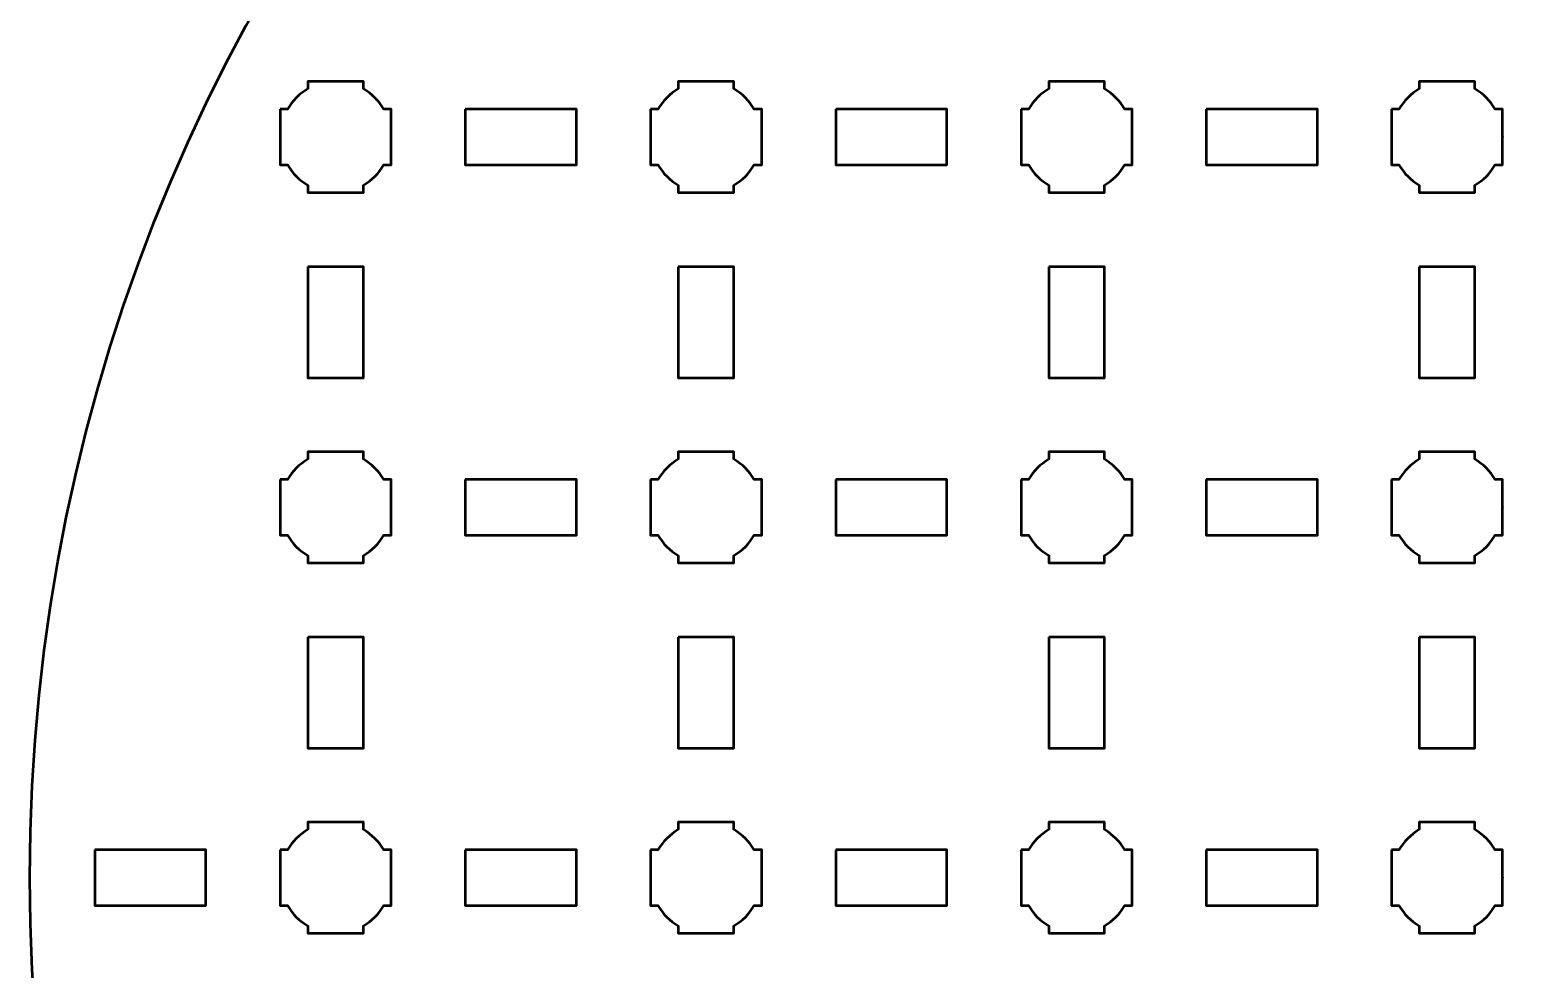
# Model space of a CAD drawing. Header units: centimetres. Extents: x -20.1 to -0.8, y -24.5 to -5.2.
# Drawn here: x -20.15 to -12.07, y -15.34 to -10.27 of the extents above; entities that cross this region are included whole.
import ezdxf

# ---------------------------------------------------------------- set-up
doc = ezdxf.new("R2010")
doc.units = ezdxf.units.CM
doc.header["$MEASUREMENT"] = 0
doc.layers.add('Layer 1', color=7, linetype='Continuous')

msp = doc.modelspace()

# ---------------------------------------------------------------- linework, layer by layer
at = {"layer": 'Layer 1', "lineweight": 53}
msp.add_ellipse((-10.49999, -14.84999), major_axis=(0, 9.65), ratio=1, dxfattribs=at)
for points, knots in [([(-18.8, -10.69994), (-18.8, -10.69994), (-18.7598, -10.69994), (-18.7598, -10.69994), (-18.7598, -10.69994), (-18.73347, -10.65442), (-18.69551, -10.61649), (-18.65, -10.59016), (-18.65, -10.59016), (-18.65, -10.59016), (-18.65, -10.54994), (-18.65, -10.54994), (-18.65, -10.54994), (-18.65, -10.54994), (-18.35, -10.54994), (-18.35, -10.54994), (-18.35, -10.54994), (-18.35, -10.54994), (-18.35, -10.59013), (-18.35, -10.59013), (-18.35, -10.59013), (-18.30447, -10.61646), (-18.26648, -10.65441), (-18.24012, -10.69994), (-18.24012, -10.69994), (-18.24012, -10.69994), (-18.2, -10.69994), (-18.2, -10.69994), (-18.2, -10.69994), (-18.2, -10.69994), (-18.2, -10.84536), (-18.2, -10.84536), (-18.2, -10.84536), (-18.2, -10.84536), (-18.19994, -10.85001), (-18.19994, -10.85001), (-18.19994, -10.85001), (-18.19994, -10.85001), (-18.2, -10.85465), (-18.2, -10.85465), (-18.2, -10.85465), (-18.2, -10.85465), (-18.2, -10.99994), (-18.2, -10.99994), (-18.2, -10.99994), (-18.2, -10.99994), (-18.24007, -10.99994), (-18.24007, -10.99994), (-18.24007, -10.99994), (-18.26642, -11.04551), (-18.30442, -11.08352), (-18.35, -11.10988), (-18.35, -11.10988), (-18.35, -11.10988), (-18.35, -11.14994), (-18.35, -11.14994), (-18.35, -11.14994), (-18.35, -11.14994), (-18.49328, -11.14994), (-18.49328, -11.14994), (-18.49328, -11.14994), (-18.49328, -11.14994), (-18.49995, -11.15002), (-18.49995, -11.15002), (-18.49995, -11.15002), (-18.49995, -11.15002), (-18.50663, -11.14994), (-18.50663, -11.14994), (-18.50663, -11.14994), (-18.50663, -11.14994), (-18.65, -11.14994), (-18.65, -11.14994), (-18.65, -11.14994), (-18.65, -11.14994), (-18.65, -11.10984), (-18.65, -11.10984), (-18.65, -11.10984), (-18.69554, -11.08348), (-18.73352, -11.04549), (-18.75985, -10.99994), (-18.75985, -10.99994), (-18.75985, -10.99994), (-18.8, -10.99994), (-18.8, -10.99994), (-18.8, -10.99994), (-18.8, -10.99994), (-18.8, -10.69994), (-18.8, -10.69994)], [0, 0, 0, 0, 0.0454545, 0.0454545, 0.0454545, 0.0454545, 0.0909091, 0.0909091, 0.0909091, 0.0909091, 0.1363636, 0.1363636, 0.1363636, 0.1363636, 0.1818182, 0.1818182, 0.1818182, 0.1818182, 0.2272727, 0.2272727, 0.2272727, 0.2272727, 0.2727273, 0.2727273, 0.2727273, 0.2727273, 0.3181818, 0.3181818, 0.3181818, 0.3181818, 0.3636364, 0.3636364, 0.3636364, 0.3636364, 0.4090909, 0.4090909, 0.4090909, 0.4090909, 0.4545455, 0.4545455, 0.4545455, 0.4545455, 0.5, 0.5, 0.5, 0.5, 0.5454545, 0.5454545, 0.5454545, 0.5454545, 0.5909091, 0.5909091, 0.5909091, 0.5909091, 0.6363636, 0.6363636, 0.6363636, 0.6363636, 0.6818182, 0.6818182, 0.6818182, 0.6818182, 0.7272727, 0.7272727, 0.7272727, 0.7272727, 0.7727273, 0.7727273, 0.7727273, 0.7727273, 0.8181818, 0.8181818, 0.8181818, 0.8181818, 0.8636364, 0.8636364, 0.8636364, 0.8636364, 0.9090909, 0.9090909, 0.9090909, 0.9090909, 0.9545455, 0.9545455, 0.9545455, 0.9545455, 1, 1, 1, 1]), ([(-16.8, -10.69994), (-16.8, -10.69994), (-16.7598, -10.69994), (-16.7598, -10.69994), (-16.7598, -10.69994), (-16.73347, -10.65442), (-16.69551, -10.61649), (-16.65, -10.59016), (-16.65, -10.59016), (-16.65, -10.59016), (-16.65, -10.54994), (-16.65, -10.54994), (-16.65, -10.54994), (-16.65, -10.54994), (-16.35, -10.54994), (-16.35, -10.54994), (-16.35, -10.54994), (-16.35, -10.54994), (-16.35, -10.59013), (-16.35, -10.59013), (-16.35, -10.59013), (-16.30447, -10.61646), (-16.26648, -10.65441), (-16.24012, -10.69994), (-16.24012, -10.69994), (-16.24012, -10.69994), (-16.2, -10.69994), (-16.2, -10.69994), (-16.2, -10.69994), (-16.2, -10.69994), (-16.2, -10.84536), (-16.2, -10.84536), (-16.2, -10.84536), (-16.2, -10.84536), (-16.19994, -10.85001), (-16.19994, -10.85001), (-16.19994, -10.85001), (-16.19994, -10.85001), (-16.2, -10.85465), (-16.2, -10.85465), (-16.2, -10.85465), (-16.2, -10.85465), (-16.2, -10.99994), (-16.2, -10.99994), (-16.2, -10.99994), (-16.2, -10.99994), (-16.24007, -10.99994), (-16.24007, -10.99994), (-16.24007, -10.99994), (-16.26642, -11.04551), (-16.30442, -11.08352), (-16.35, -11.10988), (-16.35, -11.10988), (-16.35, -11.10988), (-16.35, -11.14994), (-16.35, -11.14994), (-16.35, -11.14994), (-16.35, -11.14994), (-16.49328, -11.14994), (-16.49328, -11.14994), (-16.49328, -11.14994), (-16.49328, -11.14994), (-16.49995, -11.15002), (-16.49995, -11.15002), (-16.49995, -11.15002), (-16.49995, -11.15002), (-16.50663, -11.14994), (-16.50663, -11.14994), (-16.50663, -11.14994), (-16.50663, -11.14994), (-16.65, -11.14994), (-16.65, -11.14994), (-16.65, -11.14994), (-16.65, -11.14994), (-16.65, -11.10984), (-16.65, -11.10984), (-16.65, -11.10984), (-16.69554, -11.08348), (-16.73352, -11.04549), (-16.75985, -10.99994), (-16.75985, -10.99994), (-16.75985, -10.99994), (-16.8, -10.99994), (-16.8, -10.99994), (-16.8, -10.99994), (-16.8, -10.99994), (-16.8, -10.69994), (-16.8, -10.69994)], [0, 0, 0, 0, 0.0454545, 0.0454545, 0.0454545, 0.0454545, 0.0909091, 0.0909091, 0.0909091, 0.0909091, 0.1363636, 0.1363636, 0.1363636, 0.1363636, 0.1818182, 0.1818182, 0.1818182, 0.1818182, 0.2272727, 0.2272727, 0.2272727, 0.2272727, 0.2727273, 0.2727273, 0.2727273, 0.2727273, 0.3181818, 0.3181818, 0.3181818, 0.3181818, 0.3636364, 0.3636364, 0.3636364, 0.3636364, 0.4090909, 0.4090909, 0.4090909, 0.4090909, 0.4545455, 0.4545455, 0.4545455, 0.4545455, 0.5, 0.5, 0.5, 0.5, 0.5454545, 0.5454545, 0.5454545, 0.5454545, 0.5909091, 0.5909091, 0.5909091, 0.5909091, 0.6363636, 0.6363636, 0.6363636, 0.6363636, 0.6818182, 0.6818182, 0.6818182, 0.6818182, 0.7272727, 0.7272727, 0.7272727, 0.7272727, 0.7727273, 0.7727273, 0.7727273, 0.7727273, 0.8181818, 0.8181818, 0.8181818, 0.8181818, 0.8636364, 0.8636364, 0.8636364, 0.8636364, 0.9090909, 0.9090909, 0.9090909, 0.9090909, 0.9545455, 0.9545455, 0.9545455, 0.9545455, 1, 1, 1, 1]), ([(-14.8, -10.69994), (-14.8, -10.69994), (-14.7598, -10.69994), (-14.7598, -10.69994), (-14.7598, -10.69994), (-14.73347, -10.65442), (-14.69551, -10.61649), (-14.65, -10.59016), (-14.65, -10.59016), (-14.65, -10.59016), (-14.65, -10.54994), (-14.65, -10.54994), (-14.65, -10.54994), (-14.65, -10.54994), (-14.35, -10.54994), (-14.35, -10.54994), (-14.35, -10.54994), (-14.35, -10.54994), (-14.35, -10.59013), (-14.35, -10.59013), (-14.35, -10.59013), (-14.30447, -10.61646), (-14.26648, -10.65441), (-14.24012, -10.69994), (-14.24012, -10.69994), (-14.24012, -10.69994), (-14.2, -10.69994), (-14.2, -10.69994), (-14.2, -10.69994), (-14.2, -10.69994), (-14.2, -10.84536), (-14.2, -10.84536), (-14.2, -10.84536), (-14.2, -10.84536), (-14.19994, -10.85001), (-14.19994, -10.85001), (-14.19994, -10.85001), (-14.19994, -10.85001), (-14.2, -10.85465), (-14.2, -10.85465), (-14.2, -10.85465), (-14.2, -10.85465), (-14.2, -10.99994), (-14.2, -10.99994), (-14.2, -10.99994), (-14.2, -10.99994), (-14.24007, -10.99994), (-14.24007, -10.99994), (-14.24007, -10.99994), (-14.26642, -11.04551), (-14.30442, -11.08352), (-14.35, -11.10988), (-14.35, -11.10988), (-14.35, -11.10988), (-14.35, -11.14994), (-14.35, -11.14994), (-14.35, -11.14994), (-14.35, -11.14994), (-14.49328, -11.14994), (-14.49328, -11.14994), (-14.49328, -11.14994), (-14.49328, -11.14994), (-14.49995, -11.15002), (-14.49995, -11.15002), (-14.49995, -11.15002), (-14.49995, -11.15002), (-14.50663, -11.14994), (-14.50663, -11.14994), (-14.50663, -11.14994), (-14.50663, -11.14994), (-14.65, -11.14994), (-14.65, -11.14994), (-14.65, -11.14994), (-14.65, -11.14994), (-14.65, -11.10984), (-14.65, -11.10984), (-14.65, -11.10984), (-14.69554, -11.08348), (-14.73352, -11.04549), (-14.75985, -10.99994), (-14.75985, -10.99994), (-14.75985, -10.99994), (-14.8, -10.99994), (-14.8, -10.99994), (-14.8, -10.99994), (-14.8, -10.99994), (-14.8, -10.69994), (-14.8, -10.69994)], [0, 0, 0, 0, 0.0454545, 0.0454545, 0.0454545, 0.0454545, 0.0909091, 0.0909091, 0.0909091, 0.0909091, 0.1363636, 0.1363636, 0.1363636, 0.1363636, 0.1818182, 0.1818182, 0.1818182, 0.1818182, 0.2272727, 0.2272727, 0.2272727, 0.2272727, 0.2727273, 0.2727273, 0.2727273, 0.2727273, 0.3181818, 0.3181818, 0.3181818, 0.3181818, 0.3636364, 0.3636364, 0.3636364, 0.3636364, 0.4090909, 0.4090909, 0.4090909, 0.4090909, 0.4545455, 0.4545455, 0.4545455, 0.4545455, 0.5, 0.5, 0.5, 0.5, 0.5454545, 0.5454545, 0.5454545, 0.5454545, 0.5909091, 0.5909091, 0.5909091, 0.5909091, 0.6363636, 0.6363636, 0.6363636, 0.6363636, 0.6818182, 0.6818182, 0.6818182, 0.6818182, 0.7272727, 0.7272727, 0.7272727, 0.7272727, 0.7727273, 0.7727273, 0.7727273, 0.7727273, 0.8181818, 0.8181818, 0.8181818, 0.8181818, 0.8636364, 0.8636364, 0.8636364, 0.8636364, 0.9090909, 0.9090909, 0.9090909, 0.9090909, 0.9545455, 0.9545455, 0.9545455, 0.9545455, 1, 1, 1, 1]), ([(-12.8, -10.69994), (-12.8, -10.69994), (-12.7598, -10.69994), (-12.7598, -10.69994), (-12.7598, -10.69994), (-12.73347, -10.65442), (-12.69551, -10.61649), (-12.65, -10.59016), (-12.65, -10.59016), (-12.65, -10.59016), (-12.65, -10.54994), (-12.65, -10.54994), (-12.65, -10.54994), (-12.65, -10.54994), (-12.35, -10.54994), (-12.35, -10.54994), (-12.35, -10.54994), (-12.35, -10.54994), (-12.35, -10.59013), (-12.35, -10.59013), (-12.35, -10.59013), (-12.30447, -10.61646), (-12.26648, -10.65441), (-12.24012, -10.69994), (-12.24012, -10.69994), (-12.24012, -10.69994), (-12.2, -10.69994), (-12.2, -10.69994), (-12.2, -10.69994), (-12.2, -10.69994), (-12.2, -10.84536), (-12.2, -10.84536), (-12.2, -10.84536), (-12.2, -10.84536), (-12.19994, -10.85001), (-12.19994, -10.85001), (-12.19994, -10.85001), (-12.19994, -10.85001), (-12.2, -10.85465), (-12.2, -10.85465), (-12.2, -10.85465), (-12.2, -10.85465), (-12.2, -10.99994), (-12.2, -10.99994), (-12.2, -10.99994), (-12.2, -10.99994), (-12.24007, -10.99994), (-12.24007, -10.99994), (-12.24007, -10.99994), (-12.26642, -11.04551), (-12.30442, -11.08352), (-12.35, -11.10988), (-12.35, -11.10988), (-12.35, -11.10988), (-12.35, -11.14994), (-12.35, -11.14994), (-12.35, -11.14994), (-12.35, -11.14994), (-12.49328, -11.14994), (-12.49328, -11.14994), (-12.49328, -11.14994), (-12.49328, -11.14994), (-12.49995, -11.15002), (-12.49995, -11.15002), (-12.49995, -11.15002), (-12.49995, -11.15002), (-12.50663, -11.14994), (-12.50663, -11.14994), (-12.50663, -11.14994), (-12.50663, -11.14994), (-12.65, -11.14994), (-12.65, -11.14994), (-12.65, -11.14994), (-12.65, -11.14994), (-12.65, -11.10984), (-12.65, -11.10984), (-12.65, -11.10984), (-12.69554, -11.08348), (-12.73352, -11.04549), (-12.75985, -10.99994), (-12.75985, -10.99994), (-12.75985, -10.99994), (-12.8, -10.99994), (-12.8, -10.99994), (-12.8, -10.99994), (-12.8, -10.99994), (-12.8, -10.69994), (-12.8, -10.69994)], [0, 0, 0, 0, 0.0454545, 0.0454545, 0.0454545, 0.0454545, 0.0909091, 0.0909091, 0.0909091, 0.0909091, 0.1363636, 0.1363636, 0.1363636, 0.1363636, 0.1818182, 0.1818182, 0.1818182, 0.1818182, 0.2272727, 0.2272727, 0.2272727, 0.2272727, 0.2727273, 0.2727273, 0.2727273, 0.2727273, 0.3181818, 0.3181818, 0.3181818, 0.3181818, 0.3636364, 0.3636364, 0.3636364, 0.3636364, 0.4090909, 0.4090909, 0.4090909, 0.4090909, 0.4545455, 0.4545455, 0.4545455, 0.4545455, 0.5, 0.5, 0.5, 0.5, 0.5454545, 0.5454545, 0.5454545, 0.5454545, 0.5909091, 0.5909091, 0.5909091, 0.5909091, 0.6363636, 0.6363636, 0.6363636, 0.6363636, 0.6818182, 0.6818182, 0.6818182, 0.6818182, 0.7272727, 0.7272727, 0.7272727, 0.7272727, 0.7727273, 0.7727273, 0.7727273, 0.7727273, 0.8181818, 0.8181818, 0.8181818, 0.8181818, 0.8636364, 0.8636364, 0.8636364, 0.8636364, 0.9090909, 0.9090909, 0.9090909, 0.9090909, 0.9545455, 0.9545455, 0.9545455, 0.9545455, 1, 1, 1, 1]), ([(-17.79995, -10.69986), (-17.79995, -10.69986), (-17.19995, -10.69986), (-17.19995, -10.69986), (-17.19995, -10.69986), (-17.19995, -10.69986), (-17.19995, -10.99986), (-17.19995, -10.99986), (-17.19995, -10.99986), (-17.19995, -10.99986), (-17.79995, -10.99986), (-17.79995, -10.99986), (-17.79995, -10.99986), (-17.79995, -10.99986), (-17.79995, -10.69986), (-17.79995, -10.69986)], [0, 0, 0, 0, 0.25, 0.25, 0.25, 0.25, 0.5, 0.5, 0.5, 0.5, 0.75, 0.75, 0.75, 0.75, 1, 1, 1, 1]), ([(-15.79999, -10.69986), (-15.79999, -10.69986), (-15.19998, -10.69986), (-15.19998, -10.69986), (-15.19998, -10.69986), (-15.19998, -10.69986), (-15.19998, -10.99986), (-15.19998, -10.99986), (-15.19998, -10.99986), (-15.19998, -10.99986), (-15.79999, -10.99986), (-15.79999, -10.99986), (-15.79999, -10.99986), (-15.79999, -10.99986), (-15.79999, -10.69986), (-15.79999, -10.69986)], [0, 0, 0, 0, 0.25, 0.25, 0.25, 0.25, 0.5, 0.5, 0.5, 0.5, 0.75, 0.75, 0.75, 0.75, 1, 1, 1, 1]), ([(-13.79992, -10.69986), (-13.79992, -10.69986), (-13.19992, -10.69986), (-13.19992, -10.69986), (-13.19992, -10.69986), (-13.19992, -10.69986), (-13.19992, -10.99986), (-13.19992, -10.99986), (-13.19992, -10.99986), (-13.19992, -10.99986), (-13.79992, -10.99986), (-13.79992, -10.99986), (-13.79992, -10.99986), (-13.79992, -10.99986), (-13.79992, -10.69986), (-13.79992, -10.69986)], [0, 0, 0, 0, 0.25, 0.25, 0.25, 0.25, 0.5, 0.5, 0.5, 0.5, 0.75, 0.75, 0.75, 0.75, 1, 1, 1, 1]), ([(-18.64994, -11.54998), (-18.64994, -11.54998), (-18.34993, -11.54998), (-18.34993, -11.54998), (-18.34993, -11.54998), (-18.34993, -11.54998), (-18.34993, -12.14998), (-18.34993, -12.14998), (-18.34993, -12.14998), (-18.34993, -12.14998), (-18.64994, -12.14998), (-18.64994, -12.14998), (-18.64994, -12.14998), (-18.64994, -12.14998), (-18.64994, -11.54998), (-18.64994, -11.54998)], [0, 0, 0, 0, 0.25, 0.25, 0.25, 0.25, 0.5, 0.5, 0.5, 0.5, 0.75, 0.75, 0.75, 0.75, 1, 1, 1, 1]), ([(-16.64997, -11.54998), (-16.64997, -11.54998), (-16.34997, -11.54998), (-16.34997, -11.54998), (-16.34997, -11.54998), (-16.34997, -11.54998), (-16.34997, -12.14998), (-16.34997, -12.14998), (-16.34997, -12.14998), (-16.34997, -12.14998), (-16.64997, -12.14998), (-16.64997, -12.14998), (-16.64997, -12.14998), (-16.64997, -12.14998), (-16.64997, -11.54998), (-16.64997, -11.54998)], [0, 0, 0, 0, 0.25, 0.25, 0.25, 0.25, 0.5, 0.5, 0.5, 0.5, 0.75, 0.75, 0.75, 0.75, 1, 1, 1, 1]), ([(-14.65004, -11.54998), (-14.65004, -11.54998), (-14.35004, -11.54998), (-14.35004, -11.54998), (-14.35004, -11.54998), (-14.35004, -11.54998), (-14.35004, -12.14998), (-14.35004, -12.14998), (-14.35004, -12.14998), (-14.35004, -12.14998), (-14.65004, -12.14998), (-14.65004, -12.14998), (-14.65004, -12.14998), (-14.65004, -12.14998), (-14.65004, -11.54998), (-14.65004, -11.54998)], [0, 0, 0, 0, 0.25, 0.25, 0.25, 0.25, 0.5, 0.5, 0.5, 0.5, 0.75, 0.75, 0.75, 0.75, 1, 1, 1, 1]), ([(-12.64994, -11.54998), (-12.64994, -11.54998), (-12.34993, -11.54998), (-12.34993, -11.54998), (-12.34993, -11.54998), (-12.34993, -11.54998), (-12.34993, -12.14998), (-12.34993, -12.14998), (-12.34993, -12.14998), (-12.34993, -12.14998), (-12.64994, -12.14998), (-12.64994, -12.14998), (-12.64994, -12.14998), (-12.64994, -12.14998), (-12.64994, -11.54998), (-12.64994, -11.54998)], [0, 0, 0, 0, 0.25, 0.25, 0.25, 0.25, 0.5, 0.5, 0.5, 0.5, 0.75, 0.75, 0.75, 0.75, 1, 1, 1, 1]), ([(-18.8, -12.69994), (-18.8, -12.69994), (-18.7598, -12.69994), (-18.7598, -12.69994), (-18.7598, -12.69994), (-18.73347, -12.65442), (-18.69551, -12.61649), (-18.65, -12.59016), (-18.65, -12.59016), (-18.65, -12.59016), (-18.65, -12.54994), (-18.65, -12.54994), (-18.65, -12.54994), (-18.65, -12.54994), (-18.35, -12.54994), (-18.35, -12.54994), (-18.35, -12.54994), (-18.35, -12.54994), (-18.35, -12.59013), (-18.35, -12.59013), (-18.35, -12.59013), (-18.30447, -12.61646), (-18.26648, -12.65441), (-18.24012, -12.69994), (-18.24012, -12.69994), (-18.24012, -12.69994), (-18.2, -12.69994), (-18.2, -12.69994), (-18.2, -12.69994), (-18.2, -12.69994), (-18.2, -12.84536), (-18.2, -12.84536), (-18.2, -12.84536), (-18.2, -12.84536), (-18.19994, -12.85001), (-18.19994, -12.85001), (-18.19994, -12.85001), (-18.19994, -12.85001), (-18.2, -12.85465), (-18.2, -12.85465), (-18.2, -12.85465), (-18.2, -12.85465), (-18.2, -12.99994), (-18.2, -12.99994), (-18.2, -12.99994), (-18.2, -12.99994), (-18.24007, -12.99994), (-18.24007, -12.99994), (-18.24007, -12.99994), (-18.26642, -13.04551), (-18.30442, -13.08352), (-18.35, -13.10988), (-18.35, -13.10988), (-18.35, -13.10988), (-18.35, -13.14994), (-18.35, -13.14994), (-18.35, -13.14994), (-18.35, -13.14994), (-18.49328, -13.14994), (-18.49328, -13.14994), (-18.49328, -13.14994), (-18.49328, -13.14994), (-18.49995, -13.15002), (-18.49995, -13.15002), (-18.49995, -13.15002), (-18.49995, -13.15002), (-18.50663, -13.14994), (-18.50663, -13.14994), (-18.50663, -13.14994), (-18.50663, -13.14994), (-18.65, -13.14994), (-18.65, -13.14994), (-18.65, -13.14994), (-18.65, -13.14994), (-18.65, -13.10984), (-18.65, -13.10984), (-18.65, -13.10984), (-18.69554, -13.08348), (-18.73352, -13.04549), (-18.75985, -12.99994), (-18.75985, -12.99994), (-18.75985, -12.99994), (-18.8, -12.99994), (-18.8, -12.99994), (-18.8, -12.99994), (-18.8, -12.99994), (-18.8, -12.69994), (-18.8, -12.69994)], [0, 0, 0, 0, 0.0454545, 0.0454545, 0.0454545, 0.0454545, 0.0909091, 0.0909091, 0.0909091, 0.0909091, 0.1363636, 0.1363636, 0.1363636, 0.1363636, 0.1818182, 0.1818182, 0.1818182, 0.1818182, 0.2272727, 0.2272727, 0.2272727, 0.2272727, 0.2727273, 0.2727273, 0.2727273, 0.2727273, 0.3181818, 0.3181818, 0.3181818, 0.3181818, 0.3636364, 0.3636364, 0.3636364, 0.3636364, 0.4090909, 0.4090909, 0.4090909, 0.4090909, 0.4545455, 0.4545455, 0.4545455, 0.4545455, 0.5, 0.5, 0.5, 0.5, 0.5454545, 0.5454545, 0.5454545, 0.5454545, 0.5909091, 0.5909091, 0.5909091, 0.5909091, 0.6363636, 0.6363636, 0.6363636, 0.6363636, 0.6818182, 0.6818182, 0.6818182, 0.6818182, 0.7272727, 0.7272727, 0.7272727, 0.7272727, 0.7727273, 0.7727273, 0.7727273, 0.7727273, 0.8181818, 0.8181818, 0.8181818, 0.8181818, 0.8636364, 0.8636364, 0.8636364, 0.8636364, 0.9090909, 0.9090909, 0.9090909, 0.9090909, 0.9545455, 0.9545455, 0.9545455, 0.9545455, 1, 1, 1, 1]), ([(-16.8, -12.69994), (-16.8, -12.69994), (-16.7598, -12.69994), (-16.7598, -12.69994), (-16.7598, -12.69994), (-16.73347, -12.65442), (-16.69551, -12.61649), (-16.65, -12.59016), (-16.65, -12.59016), (-16.65, -12.59016), (-16.65, -12.54994), (-16.65, -12.54994), (-16.65, -12.54994), (-16.65, -12.54994), (-16.35, -12.54994), (-16.35, -12.54994), (-16.35, -12.54994), (-16.35, -12.54994), (-16.35, -12.59013), (-16.35, -12.59013), (-16.35, -12.59013), (-16.30447, -12.61646), (-16.26648, -12.65441), (-16.24012, -12.69994), (-16.24012, -12.69994), (-16.24012, -12.69994), (-16.2, -12.69994), (-16.2, -12.69994), (-16.2, -12.69994), (-16.2, -12.69994), (-16.2, -12.84536), (-16.2, -12.84536), (-16.2, -12.84536), (-16.2, -12.84536), (-16.19994, -12.85001), (-16.19994, -12.85001), (-16.19994, -12.85001), (-16.19994, -12.85001), (-16.2, -12.85465), (-16.2, -12.85465), (-16.2, -12.85465), (-16.2, -12.85465), (-16.2, -12.99994), (-16.2, -12.99994), (-16.2, -12.99994), (-16.2, -12.99994), (-16.24007, -12.99994), (-16.24007, -12.99994), (-16.24007, -12.99994), (-16.26642, -13.04551), (-16.30442, -13.08352), (-16.35, -13.10988), (-16.35, -13.10988), (-16.35, -13.10988), (-16.35, -13.14994), (-16.35, -13.14994), (-16.35, -13.14994), (-16.35, -13.14994), (-16.49328, -13.14994), (-16.49328, -13.14994), (-16.49328, -13.14994), (-16.49328, -13.14994), (-16.49995, -13.15002), (-16.49995, -13.15002), (-16.49995, -13.15002), (-16.49995, -13.15002), (-16.50663, -13.14994), (-16.50663, -13.14994), (-16.50663, -13.14994), (-16.50663, -13.14994), (-16.65, -13.14994), (-16.65, -13.14994), (-16.65, -13.14994), (-16.65, -13.14994), (-16.65, -13.10984), (-16.65, -13.10984), (-16.65, -13.10984), (-16.69554, -13.08348), (-16.73352, -13.04549), (-16.75985, -12.99994), (-16.75985, -12.99994), (-16.75985, -12.99994), (-16.8, -12.99994), (-16.8, -12.99994), (-16.8, -12.99994), (-16.8, -12.99994), (-16.8, -12.69994), (-16.8, -12.69994)], [0, 0, 0, 0, 0.0454545, 0.0454545, 0.0454545, 0.0454545, 0.0909091, 0.0909091, 0.0909091, 0.0909091, 0.1363636, 0.1363636, 0.1363636, 0.1363636, 0.1818182, 0.1818182, 0.1818182, 0.1818182, 0.2272727, 0.2272727, 0.2272727, 0.2272727, 0.2727273, 0.2727273, 0.2727273, 0.2727273, 0.3181818, 0.3181818, 0.3181818, 0.3181818, 0.3636364, 0.3636364, 0.3636364, 0.3636364, 0.4090909, 0.4090909, 0.4090909, 0.4090909, 0.4545455, 0.4545455, 0.4545455, 0.4545455, 0.5, 0.5, 0.5, 0.5, 0.5454545, 0.5454545, 0.5454545, 0.5454545, 0.5909091, 0.5909091, 0.5909091, 0.5909091, 0.6363636, 0.6363636, 0.6363636, 0.6363636, 0.6818182, 0.6818182, 0.6818182, 0.6818182, 0.7272727, 0.7272727, 0.7272727, 0.7272727, 0.7727273, 0.7727273, 0.7727273, 0.7727273, 0.8181818, 0.8181818, 0.8181818, 0.8181818, 0.8636364, 0.8636364, 0.8636364, 0.8636364, 0.9090909, 0.9090909, 0.9090909, 0.9090909, 0.9545455, 0.9545455, 0.9545455, 0.9545455, 1, 1, 1, 1]), ([(-14.8, -12.69994), (-14.8, -12.69994), (-14.7598, -12.69994), (-14.7598, -12.69994), (-14.7598, -12.69994), (-14.73347, -12.65442), (-14.69551, -12.61649), (-14.65, -12.59016), (-14.65, -12.59016), (-14.65, -12.59016), (-14.65, -12.54994), (-14.65, -12.54994), (-14.65, -12.54994), (-14.65, -12.54994), (-14.35, -12.54994), (-14.35, -12.54994), (-14.35, -12.54994), (-14.35, -12.54994), (-14.35, -12.59013), (-14.35, -12.59013), (-14.35, -12.59013), (-14.30447, -12.61646), (-14.26648, -12.65441), (-14.24012, -12.69994), (-14.24012, -12.69994), (-14.24012, -12.69994), (-14.2, -12.69994), (-14.2, -12.69994), (-14.2, -12.69994), (-14.2, -12.69994), (-14.2, -12.84536), (-14.2, -12.84536), (-14.2, -12.84536), (-14.2, -12.84536), (-14.19994, -12.85001), (-14.19994, -12.85001), (-14.19994, -12.85001), (-14.19994, -12.85001), (-14.2, -12.85465), (-14.2, -12.85465), (-14.2, -12.85465), (-14.2, -12.85465), (-14.2, -12.99994), (-14.2, -12.99994), (-14.2, -12.99994), (-14.2, -12.99994), (-14.24007, -12.99994), (-14.24007, -12.99994), (-14.24007, -12.99994), (-14.26642, -13.04551), (-14.30442, -13.08352), (-14.35, -13.10988), (-14.35, -13.10988), (-14.35, -13.10988), (-14.35, -13.14994), (-14.35, -13.14994), (-14.35, -13.14994), (-14.35, -13.14994), (-14.49328, -13.14994), (-14.49328, -13.14994), (-14.49328, -13.14994), (-14.49328, -13.14994), (-14.49995, -13.15002), (-14.49995, -13.15002), (-14.49995, -13.15002), (-14.49995, -13.15002), (-14.50663, -13.14994), (-14.50663, -13.14994), (-14.50663, -13.14994), (-14.50663, -13.14994), (-14.65, -13.14994), (-14.65, -13.14994), (-14.65, -13.14994), (-14.65, -13.14994), (-14.65, -13.10984), (-14.65, -13.10984), (-14.65, -13.10984), (-14.69554, -13.08348), (-14.73352, -13.04549), (-14.75985, -12.99994), (-14.75985, -12.99994), (-14.75985, -12.99994), (-14.8, -12.99994), (-14.8, -12.99994), (-14.8, -12.99994), (-14.8, -12.99994), (-14.8, -12.69994), (-14.8, -12.69994)], [0, 0, 0, 0, 0.0454545, 0.0454545, 0.0454545, 0.0454545, 0.0909091, 0.0909091, 0.0909091, 0.0909091, 0.1363636, 0.1363636, 0.1363636, 0.1363636, 0.1818182, 0.1818182, 0.1818182, 0.1818182, 0.2272727, 0.2272727, 0.2272727, 0.2272727, 0.2727273, 0.2727273, 0.2727273, 0.2727273, 0.3181818, 0.3181818, 0.3181818, 0.3181818, 0.3636364, 0.3636364, 0.3636364, 0.3636364, 0.4090909, 0.4090909, 0.4090909, 0.4090909, 0.4545455, 0.4545455, 0.4545455, 0.4545455, 0.5, 0.5, 0.5, 0.5, 0.5454545, 0.5454545, 0.5454545, 0.5454545, 0.5909091, 0.5909091, 0.5909091, 0.5909091, 0.6363636, 0.6363636, 0.6363636, 0.6363636, 0.6818182, 0.6818182, 0.6818182, 0.6818182, 0.7272727, 0.7272727, 0.7272727, 0.7272727, 0.7727273, 0.7727273, 0.7727273, 0.7727273, 0.8181818, 0.8181818, 0.8181818, 0.8181818, 0.8636364, 0.8636364, 0.8636364, 0.8636364, 0.9090909, 0.9090909, 0.9090909, 0.9090909, 0.9545455, 0.9545455, 0.9545455, 0.9545455, 1, 1, 1, 1]), ([(-12.8, -12.69994), (-12.8, -12.69994), (-12.7598, -12.69994), (-12.7598, -12.69994), (-12.7598, -12.69994), (-12.73347, -12.65442), (-12.69551, -12.61649), (-12.65, -12.59016), (-12.65, -12.59016), (-12.65, -12.59016), (-12.65, -12.54994), (-12.65, -12.54994), (-12.65, -12.54994), (-12.65, -12.54994), (-12.35, -12.54994), (-12.35, -12.54994), (-12.35, -12.54994), (-12.35, -12.54994), (-12.35, -12.59013), (-12.35, -12.59013), (-12.35, -12.59013), (-12.30447, -12.61646), (-12.26648, -12.65441), (-12.24012, -12.69994), (-12.24012, -12.69994), (-12.24012, -12.69994), (-12.2, -12.69994), (-12.2, -12.69994), (-12.2, -12.69994), (-12.2, -12.69994), (-12.2, -12.84536), (-12.2, -12.84536), (-12.2, -12.84536), (-12.2, -12.84536), (-12.19994, -12.85001), (-12.19994, -12.85001), (-12.19994, -12.85001), (-12.19994, -12.85001), (-12.2, -12.85465), (-12.2, -12.85465), (-12.2, -12.85465), (-12.2, -12.85465), (-12.2, -12.99994), (-12.2, -12.99994), (-12.2, -12.99994), (-12.2, -12.99994), (-12.24007, -12.99994), (-12.24007, -12.99994), (-12.24007, -12.99994), (-12.26642, -13.04551), (-12.30442, -13.08352), (-12.35, -13.10988), (-12.35, -13.10988), (-12.35, -13.10988), (-12.35, -13.14994), (-12.35, -13.14994), (-12.35, -13.14994), (-12.35, -13.14994), (-12.49328, -13.14994), (-12.49328, -13.14994), (-12.49328, -13.14994), (-12.49328, -13.14994), (-12.49995, -13.15002), (-12.49995, -13.15002), (-12.49995, -13.15002), (-12.49995, -13.15002), (-12.50663, -13.14994), (-12.50663, -13.14994), (-12.50663, -13.14994), (-12.50663, -13.14994), (-12.65, -13.14994), (-12.65, -13.14994), (-12.65, -13.14994), (-12.65, -13.14994), (-12.65, -13.10984), (-12.65, -13.10984), (-12.65, -13.10984), (-12.69554, -13.08348), (-12.73352, -13.04549), (-12.75985, -12.99994), (-12.75985, -12.99994), (-12.75985, -12.99994), (-12.8, -12.99994), (-12.8, -12.99994), (-12.8, -12.99994), (-12.8, -12.99994), (-12.8, -12.69994), (-12.8, -12.69994)], [0, 0, 0, 0, 0.0454545, 0.0454545, 0.0454545, 0.0454545, 0.0909091, 0.0909091, 0.0909091, 0.0909091, 0.1363636, 0.1363636, 0.1363636, 0.1363636, 0.1818182, 0.1818182, 0.1818182, 0.1818182, 0.2272727, 0.2272727, 0.2272727, 0.2272727, 0.2727273, 0.2727273, 0.2727273, 0.2727273, 0.3181818, 0.3181818, 0.3181818, 0.3181818, 0.3636364, 0.3636364, 0.3636364, 0.3636364, 0.4090909, 0.4090909, 0.4090909, 0.4090909, 0.4545455, 0.4545455, 0.4545455, 0.4545455, 0.5, 0.5, 0.5, 0.5, 0.5454545, 0.5454545, 0.5454545, 0.5454545, 0.5909091, 0.5909091, 0.5909091, 0.5909091, 0.6363636, 0.6363636, 0.6363636, 0.6363636, 0.6818182, 0.6818182, 0.6818182, 0.6818182, 0.7272727, 0.7272727, 0.7272727, 0.7272727, 0.7727273, 0.7727273, 0.7727273, 0.7727273, 0.8181818, 0.8181818, 0.8181818, 0.8181818, 0.8636364, 0.8636364, 0.8636364, 0.8636364, 0.9090909, 0.9090909, 0.9090909, 0.9090909, 0.9545455, 0.9545455, 0.9545455, 0.9545455, 1, 1, 1, 1]), ([(-17.79999, -12.69993), (-17.79999, -12.69993), (-17.19998, -12.69993), (-17.19998, -12.69993), (-17.19998, -12.69993), (-17.19998, -12.69993), (-17.19998, -12.99993), (-17.19998, -12.99993), (-17.19998, -12.99993), (-17.19998, -12.99993), (-17.79999, -12.99993), (-17.79999, -12.99993), (-17.79999, -12.99993), (-17.79999, -12.99993), (-17.79999, -12.69993), (-17.79999, -12.69993)], [0, 0, 0, 0, 0.25, 0.25, 0.25, 0.25, 0.5, 0.5, 0.5, 0.5, 0.75, 0.75, 0.75, 0.75, 1, 1, 1, 1]), ([(-15.79992, -12.69993), (-15.79992, -12.69993), (-15.19992, -12.69993), (-15.19992, -12.69993), (-15.19992, -12.69993), (-15.19992, -12.69993), (-15.19992, -12.99993), (-15.19992, -12.99993), (-15.19992, -12.99993), (-15.19992, -12.99993), (-15.79992, -12.99993), (-15.79992, -12.99993), (-15.79992, -12.99993), (-15.79992, -12.99993), (-15.79992, -12.69993), (-15.79992, -12.69993)], [0, 0, 0, 0, 0.25, 0.25, 0.25, 0.25, 0.5, 0.5, 0.5, 0.5, 0.75, 0.75, 0.75, 0.75, 1, 1, 1, 1]), ([(-13.79999, -12.69993), (-13.79999, -12.69993), (-13.19998, -12.69993), (-13.19998, -12.69993), (-13.19998, -12.69993), (-13.19998, -12.69993), (-13.19998, -12.99993), (-13.19998, -12.99993), (-13.19998, -12.99993), (-13.19998, -12.99993), (-13.79999, -12.99993), (-13.79999, -12.99993), (-13.79999, -12.99993), (-13.79999, -12.99993), (-13.79999, -12.69993), (-13.79999, -12.69993)], [0, 0, 0, 0, 0.25, 0.25, 0.25, 0.25, 0.5, 0.5, 0.5, 0.5, 0.75, 0.75, 0.75, 0.75, 1, 1, 1, 1]), ([(-18.64997, -13.54991), (-18.64997, -13.54991), (-18.34997, -13.54991), (-18.34997, -13.54991), (-18.34997, -13.54991), (-18.34997, -13.54991), (-18.34997, -14.14992), (-18.34997, -14.14992), (-18.34997, -14.14992), (-18.34997, -14.14992), (-18.64997, -14.14992), (-18.64997, -14.14992), (-18.64997, -14.14992), (-18.64997, -14.14992), (-18.64997, -13.54991), (-18.64997, -13.54991)], [0, 0, 0, 0, 0.25, 0.25, 0.25, 0.25, 0.5, 0.5, 0.5, 0.5, 0.75, 0.75, 0.75, 0.75, 1, 1, 1, 1]), ([(-16.65004, -13.54991), (-16.65004, -13.54991), (-16.35004, -13.54991), (-16.35004, -13.54991), (-16.35004, -13.54991), (-16.35004, -13.54991), (-16.35004, -14.14992), (-16.35004, -14.14992), (-16.35004, -14.14992), (-16.35004, -14.14992), (-16.65004, -14.14992), (-16.65004, -14.14992), (-16.65004, -14.14992), (-16.65004, -14.14992), (-16.65004, -13.54991), (-16.65004, -13.54991)], [0, 0, 0, 0, 0.25, 0.25, 0.25, 0.25, 0.5, 0.5, 0.5, 0.5, 0.75, 0.75, 0.75, 0.75, 1, 1, 1, 1]), ([(-14.64994, -13.54991), (-14.64994, -13.54991), (-14.34993, -13.54991), (-14.34993, -13.54991), (-14.34993, -13.54991), (-14.34993, -13.54991), (-14.34993, -14.14992), (-14.34993, -14.14992), (-14.34993, -14.14992), (-14.34993, -14.14992), (-14.64994, -14.14992), (-14.64994, -14.14992), (-14.64994, -14.14992), (-14.64994, -14.14992), (-14.64994, -13.54991), (-14.64994, -13.54991)], [0, 0, 0, 0, 0.25, 0.25, 0.25, 0.25, 0.5, 0.5, 0.5, 0.5, 0.75, 0.75, 0.75, 0.75, 1, 1, 1, 1]), ([(-12.64997, -13.54991), (-12.64997, -13.54991), (-12.34997, -13.54991), (-12.34997, -13.54991), (-12.34997, -13.54991), (-12.34997, -13.54991), (-12.34997, -14.14992), (-12.34997, -14.14992), (-12.34997, -14.14992), (-12.34997, -14.14992), (-12.64997, -14.14992), (-12.64997, -14.14992), (-12.64997, -14.14992), (-12.64997, -14.14992), (-12.64997, -13.54991), (-12.64997, -13.54991)], [0, 0, 0, 0, 0.25, 0.25, 0.25, 0.25, 0.5, 0.5, 0.5, 0.5, 0.75, 0.75, 0.75, 0.75, 1, 1, 1, 1]), ([(-18.8, -14.69994), (-18.8, -14.69994), (-18.7598, -14.69994), (-18.7598, -14.69994), (-18.7598, -14.69994), (-18.73347, -14.65442), (-18.69551, -14.61649), (-18.65, -14.59016), (-18.65, -14.59016), (-18.65, -14.59016), (-18.65, -14.54994), (-18.65, -14.54994), (-18.65, -14.54994), (-18.65, -14.54994), (-18.35, -14.54994), (-18.35, -14.54994), (-18.35, -14.54994), (-18.35, -14.54994), (-18.35, -14.59013), (-18.35, -14.59013), (-18.35, -14.59013), (-18.30447, -14.61646), (-18.26648, -14.65441), (-18.24012, -14.69994), (-18.24012, -14.69994), (-18.24012, -14.69994), (-18.2, -14.69994), (-18.2, -14.69994), (-18.2, -14.69994), (-18.2, -14.69994), (-18.2, -14.84536), (-18.2, -14.84536), (-18.2, -14.84536), (-18.2, -14.84536), (-18.19994, -14.85001), (-18.19994, -14.85001), (-18.19994, -14.85001), (-18.19994, -14.85001), (-18.2, -14.85465), (-18.2, -14.85465), (-18.2, -14.85465), (-18.2, -14.85465), (-18.2, -14.99994), (-18.2, -14.99994), (-18.2, -14.99994), (-18.2, -14.99994), (-18.24007, -14.99994), (-18.24007, -14.99994), (-18.24007, -14.99994), (-18.26642, -15.04551), (-18.30442, -15.08352), (-18.35, -15.10988), (-18.35, -15.10988), (-18.35, -15.10988), (-18.35, -15.14994), (-18.35, -15.14994), (-18.35, -15.14994), (-18.35, -15.14994), (-18.49328, -15.14994), (-18.49328, -15.14994), (-18.49328, -15.14994), (-18.49328, -15.14994), (-18.49995, -15.15002), (-18.49995, -15.15002), (-18.49995, -15.15002), (-18.49995, -15.15002), (-18.50663, -15.14994), (-18.50663, -15.14994), (-18.50663, -15.14994), (-18.50663, -15.14994), (-18.65, -15.14994), (-18.65, -15.14994), (-18.65, -15.14994), (-18.65, -15.14994), (-18.65, -15.10984), (-18.65, -15.10984), (-18.65, -15.10984), (-18.69554, -15.08348), (-18.73352, -15.04549), (-18.75985, -14.99994), (-18.75985, -14.99994), (-18.75985, -14.99994), (-18.8, -14.99994), (-18.8, -14.99994), (-18.8, -14.99994), (-18.8, -14.99994), (-18.8, -14.69994), (-18.8, -14.69994)], [0, 0, 0, 0, 0.0454545, 0.0454545, 0.0454545, 0.0454545, 0.0909091, 0.0909091, 0.0909091, 0.0909091, 0.1363636, 0.1363636, 0.1363636, 0.1363636, 0.1818182, 0.1818182, 0.1818182, 0.1818182, 0.2272727, 0.2272727, 0.2272727, 0.2272727, 0.2727273, 0.2727273, 0.2727273, 0.2727273, 0.3181818, 0.3181818, 0.3181818, 0.3181818, 0.3636364, 0.3636364, 0.3636364, 0.3636364, 0.4090909, 0.4090909, 0.4090909, 0.4090909, 0.4545455, 0.4545455, 0.4545455, 0.4545455, 0.5, 0.5, 0.5, 0.5, 0.5454545, 0.5454545, 0.5454545, 0.5454545, 0.5909091, 0.5909091, 0.5909091, 0.5909091, 0.6363636, 0.6363636, 0.6363636, 0.6363636, 0.6818182, 0.6818182, 0.6818182, 0.6818182, 0.7272727, 0.7272727, 0.7272727, 0.7272727, 0.7727273, 0.7727273, 0.7727273, 0.7727273, 0.8181818, 0.8181818, 0.8181818, 0.8181818, 0.8636364, 0.8636364, 0.8636364, 0.8636364, 0.9090909, 0.9090909, 0.9090909, 0.9090909, 0.9545455, 0.9545455, 0.9545455, 0.9545455, 1, 1, 1, 1]), ([(-16.8, -14.69994), (-16.8, -14.69994), (-16.7598, -14.69994), (-16.7598, -14.69994), (-16.7598, -14.69994), (-16.73347, -14.65442), (-16.69551, -14.61649), (-16.65, -14.59016), (-16.65, -14.59016), (-16.65, -14.59016), (-16.65, -14.54994), (-16.65, -14.54994), (-16.65, -14.54994), (-16.65, -14.54994), (-16.35, -14.54994), (-16.35, -14.54994), (-16.35, -14.54994), (-16.35, -14.54994), (-16.35, -14.59013), (-16.35, -14.59013), (-16.35, -14.59013), (-16.30447, -14.61646), (-16.26648, -14.65441), (-16.24012, -14.69994), (-16.24012, -14.69994), (-16.24012, -14.69994), (-16.2, -14.69994), (-16.2, -14.69994), (-16.2, -14.69994), (-16.2, -14.69994), (-16.2, -14.84536), (-16.2, -14.84536), (-16.2, -14.84536), (-16.2, -14.84536), (-16.19994, -14.85001), (-16.19994, -14.85001), (-16.19994, -14.85001), (-16.19994, -14.85001), (-16.2, -14.85465), (-16.2, -14.85465), (-16.2, -14.85465), (-16.2, -14.85465), (-16.2, -14.99994), (-16.2, -14.99994), (-16.2, -14.99994), (-16.2, -14.99994), (-16.24007, -14.99994), (-16.24007, -14.99994), (-16.24007, -14.99994), (-16.26642, -15.04551), (-16.30442, -15.08352), (-16.35, -15.10988), (-16.35, -15.10988), (-16.35, -15.10988), (-16.35, -15.14994), (-16.35, -15.14994), (-16.35, -15.14994), (-16.35, -15.14994), (-16.49328, -15.14994), (-16.49328, -15.14994), (-16.49328, -15.14994), (-16.49328, -15.14994), (-16.49995, -15.15002), (-16.49995, -15.15002), (-16.49995, -15.15002), (-16.49995, -15.15002), (-16.50663, -15.14994), (-16.50663, -15.14994), (-16.50663, -15.14994), (-16.50663, -15.14994), (-16.65, -15.14994), (-16.65, -15.14994), (-16.65, -15.14994), (-16.65, -15.14994), (-16.65, -15.10984), (-16.65, -15.10984), (-16.65, -15.10984), (-16.69554, -15.08348), (-16.73352, -15.04549), (-16.75985, -14.99994), (-16.75985, -14.99994), (-16.75985, -14.99994), (-16.8, -14.99994), (-16.8, -14.99994), (-16.8, -14.99994), (-16.8, -14.99994), (-16.8, -14.69994), (-16.8, -14.69994)], [0, 0, 0, 0, 0.0454545, 0.0454545, 0.0454545, 0.0454545, 0.0909091, 0.0909091, 0.0909091, 0.0909091, 0.1363636, 0.1363636, 0.1363636, 0.1363636, 0.1818182, 0.1818182, 0.1818182, 0.1818182, 0.2272727, 0.2272727, 0.2272727, 0.2272727, 0.2727273, 0.2727273, 0.2727273, 0.2727273, 0.3181818, 0.3181818, 0.3181818, 0.3181818, 0.3636364, 0.3636364, 0.3636364, 0.3636364, 0.4090909, 0.4090909, 0.4090909, 0.4090909, 0.4545455, 0.4545455, 0.4545455, 0.4545455, 0.5, 0.5, 0.5, 0.5, 0.5454545, 0.5454545, 0.5454545, 0.5454545, 0.5909091, 0.5909091, 0.5909091, 0.5909091, 0.6363636, 0.6363636, 0.6363636, 0.6363636, 0.6818182, 0.6818182, 0.6818182, 0.6818182, 0.7272727, 0.7272727, 0.7272727, 0.7272727, 0.7727273, 0.7727273, 0.7727273, 0.7727273, 0.8181818, 0.8181818, 0.8181818, 0.8181818, 0.8636364, 0.8636364, 0.8636364, 0.8636364, 0.9090909, 0.9090909, 0.9090909, 0.9090909, 0.9545455, 0.9545455, 0.9545455, 0.9545455, 1, 1, 1, 1]), ([(-14.8, -14.69994), (-14.8, -14.69994), (-14.7598, -14.69994), (-14.7598, -14.69994), (-14.7598, -14.69994), (-14.73347, -14.65442), (-14.69551, -14.61649), (-14.65, -14.59016), (-14.65, -14.59016), (-14.65, -14.59016), (-14.65, -14.54994), (-14.65, -14.54994), (-14.65, -14.54994), (-14.65, -14.54994), (-14.35, -14.54994), (-14.35, -14.54994), (-14.35, -14.54994), (-14.35, -14.54994), (-14.35, -14.59013), (-14.35, -14.59013), (-14.35, -14.59013), (-14.30447, -14.61646), (-14.26648, -14.65441), (-14.24012, -14.69994), (-14.24012, -14.69994), (-14.24012, -14.69994), (-14.2, -14.69994), (-14.2, -14.69994), (-14.2, -14.69994), (-14.2, -14.69994), (-14.2, -14.84536), (-14.2, -14.84536), (-14.2, -14.84536), (-14.2, -14.84536), (-14.19994, -14.85001), (-14.19994, -14.85001), (-14.19994, -14.85001), (-14.19994, -14.85001), (-14.2, -14.85465), (-14.2, -14.85465), (-14.2, -14.85465), (-14.2, -14.85465), (-14.2, -14.99994), (-14.2, -14.99994), (-14.2, -14.99994), (-14.2, -14.99994), (-14.24007, -14.99994), (-14.24007, -14.99994), (-14.24007, -14.99994), (-14.26642, -15.04551), (-14.30442, -15.08352), (-14.35, -15.10988), (-14.35, -15.10988), (-14.35, -15.10988), (-14.35, -15.14994), (-14.35, -15.14994), (-14.35, -15.14994), (-14.35, -15.14994), (-14.49328, -15.14994), (-14.49328, -15.14994), (-14.49328, -15.14994), (-14.49328, -15.14994), (-14.49995, -15.15002), (-14.49995, -15.15002), (-14.49995, -15.15002), (-14.49995, -15.15002), (-14.50663, -15.14994), (-14.50663, -15.14994), (-14.50663, -15.14994), (-14.50663, -15.14994), (-14.65, -15.14994), (-14.65, -15.14994), (-14.65, -15.14994), (-14.65, -15.14994), (-14.65, -15.10984), (-14.65, -15.10984), (-14.65, -15.10984), (-14.69554, -15.08348), (-14.73352, -15.04549), (-14.75985, -14.99994), (-14.75985, -14.99994), (-14.75985, -14.99994), (-14.8, -14.99994), (-14.8, -14.99994), (-14.8, -14.99994), (-14.8, -14.99994), (-14.8, -14.69994), (-14.8, -14.69994)], [0, 0, 0, 0, 0.0454545, 0.0454545, 0.0454545, 0.0454545, 0.0909091, 0.0909091, 0.0909091, 0.0909091, 0.1363636, 0.1363636, 0.1363636, 0.1363636, 0.1818182, 0.1818182, 0.1818182, 0.1818182, 0.2272727, 0.2272727, 0.2272727, 0.2272727, 0.2727273, 0.2727273, 0.2727273, 0.2727273, 0.3181818, 0.3181818, 0.3181818, 0.3181818, 0.3636364, 0.3636364, 0.3636364, 0.3636364, 0.4090909, 0.4090909, 0.4090909, 0.4090909, 0.4545455, 0.4545455, 0.4545455, 0.4545455, 0.5, 0.5, 0.5, 0.5, 0.5454545, 0.5454545, 0.5454545, 0.5454545, 0.5909091, 0.5909091, 0.5909091, 0.5909091, 0.6363636, 0.6363636, 0.6363636, 0.6363636, 0.6818182, 0.6818182, 0.6818182, 0.6818182, 0.7272727, 0.7272727, 0.7272727, 0.7272727, 0.7727273, 0.7727273, 0.7727273, 0.7727273, 0.8181818, 0.8181818, 0.8181818, 0.8181818, 0.8636364, 0.8636364, 0.8636364, 0.8636364, 0.9090909, 0.9090909, 0.9090909, 0.9090909, 0.9545455, 0.9545455, 0.9545455, 0.9545455, 1, 1, 1, 1]), ([(-12.8, -14.69994), (-12.8, -14.69994), (-12.7598, -14.69994), (-12.7598, -14.69994), (-12.7598, -14.69994), (-12.73347, -14.65442), (-12.69551, -14.61649), (-12.65, -14.59016), (-12.65, -14.59016), (-12.65, -14.59016), (-12.65, -14.54994), (-12.65, -14.54994), (-12.65, -14.54994), (-12.65, -14.54994), (-12.35, -14.54994), (-12.35, -14.54994), (-12.35, -14.54994), (-12.35, -14.54994), (-12.35, -14.59013), (-12.35, -14.59013), (-12.35, -14.59013), (-12.30447, -14.61646), (-12.26648, -14.65441), (-12.24012, -14.69994), (-12.24012, -14.69994), (-12.24012, -14.69994), (-12.2, -14.69994), (-12.2, -14.69994), (-12.2, -14.69994), (-12.2, -14.69994), (-12.2, -14.84536), (-12.2, -14.84536), (-12.2, -14.84536), (-12.2, -14.84536), (-12.19994, -14.85001), (-12.19994, -14.85001), (-12.19994, -14.85001), (-12.19994, -14.85001), (-12.2, -14.85465), (-12.2, -14.85465), (-12.2, -14.85465), (-12.2, -14.85465), (-12.2, -14.99994), (-12.2, -14.99994), (-12.2, -14.99994), (-12.2, -14.99994), (-12.24007, -14.99994), (-12.24007, -14.99994), (-12.24007, -14.99994), (-12.26642, -15.04551), (-12.30442, -15.08352), (-12.35, -15.10988), (-12.35, -15.10988), (-12.35, -15.10988), (-12.35, -15.14994), (-12.35, -15.14994), (-12.35, -15.14994), (-12.35, -15.14994), (-12.49328, -15.14994), (-12.49328, -15.14994), (-12.49328, -15.14994), (-12.49328, -15.14994), (-12.49995, -15.15002), (-12.49995, -15.15002), (-12.49995, -15.15002), (-12.49995, -15.15002), (-12.50663, -15.14994), (-12.50663, -15.14994), (-12.50663, -15.14994), (-12.50663, -15.14994), (-12.65, -15.14994), (-12.65, -15.14994), (-12.65, -15.14994), (-12.65, -15.14994), (-12.65, -15.10984), (-12.65, -15.10984), (-12.65, -15.10984), (-12.69554, -15.08348), (-12.73352, -15.04549), (-12.75985, -14.99994), (-12.75985, -14.99994), (-12.75985, -14.99994), (-12.8, -14.99994), (-12.8, -14.99994), (-12.8, -14.99994), (-12.8, -14.99994), (-12.8, -14.69994), (-12.8, -14.69994)], [0, 0, 0, 0, 0.0454545, 0.0454545, 0.0454545, 0.0454545, 0.0909091, 0.0909091, 0.0909091, 0.0909091, 0.1363636, 0.1363636, 0.1363636, 0.1363636, 0.1818182, 0.1818182, 0.1818182, 0.1818182, 0.2272727, 0.2272727, 0.2272727, 0.2272727, 0.2727273, 0.2727273, 0.2727273, 0.2727273, 0.3181818, 0.3181818, 0.3181818, 0.3181818, 0.3636364, 0.3636364, 0.3636364, 0.3636364, 0.4090909, 0.4090909, 0.4090909, 0.4090909, 0.4545455, 0.4545455, 0.4545455, 0.4545455, 0.5, 0.5, 0.5, 0.5, 0.5454545, 0.5454545, 0.5454545, 0.5454545, 0.5909091, 0.5909091, 0.5909091, 0.5909091, 0.6363636, 0.6363636, 0.6363636, 0.6363636, 0.6818182, 0.6818182, 0.6818182, 0.6818182, 0.7272727, 0.7272727, 0.7272727, 0.7272727, 0.7727273, 0.7727273, 0.7727273, 0.7727273, 0.8181818, 0.8181818, 0.8181818, 0.8181818, 0.8636364, 0.8636364, 0.8636364, 0.8636364, 0.9090909, 0.9090909, 0.9090909, 0.9090909, 0.9545455, 0.9545455, 0.9545455, 0.9545455, 1, 1, 1, 1]), ([(-19.79999, -14.69986), (-19.79999, -14.69986), (-19.19998, -14.69986), (-19.19998, -14.69986), (-19.19998, -14.69986), (-19.19998, -14.69986), (-19.19998, -14.99986), (-19.19998, -14.99986), (-19.19998, -14.99986), (-19.19998, -14.99986), (-19.79999, -14.99986), (-19.79999, -14.99986), (-19.79999, -14.99986), (-19.79999, -14.99986), (-19.79999, -14.69986), (-19.79999, -14.69986)], [0, 0, 0, 0, 0.25, 0.25, 0.25, 0.25, 0.5, 0.5, 0.5, 0.5, 0.75, 0.75, 0.75, 0.75, 1, 1, 1, 1]), ([(-17.79999, -14.69986), (-17.79999, -14.69986), (-17.19998, -14.69986), (-17.19998, -14.69986), (-17.19998, -14.69986), (-17.19998, -14.69986), (-17.19998, -14.99986), (-17.19998, -14.99986), (-17.19998, -14.99986), (-17.19998, -14.99986), (-17.79999, -14.99986), (-17.79999, -14.99986), (-17.79999, -14.99986), (-17.79999, -14.99986), (-17.79999, -14.69986), (-17.79999, -14.69986)], [0, 0, 0, 0, 0.25, 0.25, 0.25, 0.25, 0.5, 0.5, 0.5, 0.5, 0.75, 0.75, 0.75, 0.75, 1, 1, 1, 1]), ([(-15.79992, -14.69986), (-15.79992, -14.69986), (-15.19992, -14.69986), (-15.19992, -14.69986), (-15.19992, -14.69986), (-15.19992, -14.69986), (-15.19992, -14.99986), (-15.19992, -14.99986), (-15.19992, -14.99986), (-15.19992, -14.99986), (-15.79992, -14.99986), (-15.79992, -14.99986), (-15.79992, -14.99986), (-15.79992, -14.99986), (-15.79992, -14.69986), (-15.79992, -14.69986)], [0, 0, 0, 0, 0.25, 0.25, 0.25, 0.25, 0.5, 0.5, 0.5, 0.5, 0.75, 0.75, 0.75, 0.75, 1, 1, 1, 1]), ([(-13.79995, -14.69986), (-13.79995, -14.69986), (-13.19995, -14.69986), (-13.19995, -14.69986), (-13.19995, -14.69986), (-13.19995, -14.69986), (-13.19995, -14.99986), (-13.19995, -14.99986), (-13.19995, -14.99986), (-13.19995, -14.99986), (-13.79995, -14.99986), (-13.79995, -14.99986), (-13.79995, -14.99986), (-13.79995, -14.99986), (-13.79995, -14.69986), (-13.79995, -14.69986)], [0, 0, 0, 0, 0.25, 0.25, 0.25, 0.25, 0.5, 0.5, 0.5, 0.5, 0.75, 0.75, 0.75, 0.75, 1, 1, 1, 1])]:
    msp.add_open_spline(points, degree=3, knots=knots, dxfattribs=at)

doc.saveas('drawing.dxf')
